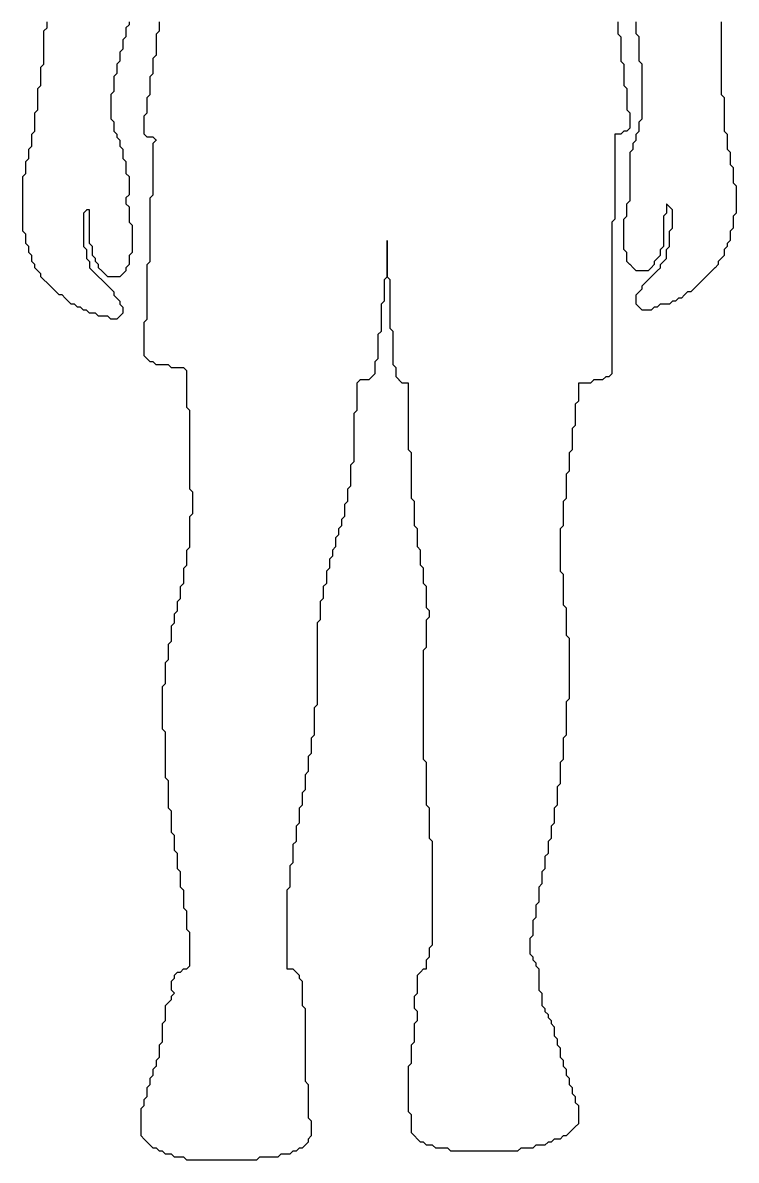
# Model space of a CAD drawing. Extents: x -1089 to 1108, y -567 to 693.
# Drawn here: x -1089 to -730, y -546 to 27 of the extents above; entities that cross this region are included whole.
import ezdxf

# ---------------------------------------------------------------- set-up
doc = ezdxf.new("R2010")
doc.units = 0
doc.header["$LTSCALE"] = 20
doc.layers.add('_____1', color=7, linetype='CONTINUOUS')

msp = doc.modelspace()

# ---------------------------------------------------------------- linework, layer by layer
at = {"layer": '_____1', "color": 0, "linetype": 'CONTINUOUS', "flags": 128}
for points in [[(-1035.64, 27.32), (-1035.64, 25.8), (-1037.16, 24.27), (-1037.17, 24.27), (-1037.17, 22.74), (-1037.17, 21.21), (-1037.17, 19.69), (-1038.69, 18.16), (-1038.7, 18.16), (-1038.7, 16.63), (-1038.7, 15.1), (-1038.7, 13.57), (-1040.22, 12.05), (-1040.22, 12.05), (-1040.22, 10.52), (-1040.22, 8.99), (-1040.22, 7.46), (-1041.75, 5.94), (-1041.75, 5.94), (-1041.75, 4.41), (-1041.75, 2.88), (-1041.75, 1.35), (-1043.27, -0.17), (-1043.28, -0.17), (-1043.28, -1.7), (-1043.28, -3.23), (-1043.28, -4.76), (-1043.28, -6.29), (-1043.28, -7.81), (-1044.8, -9.34), (-1044.81, -9.34), (-1044.81, -10.87), (-1044.81, -12.4), (-1044.81, -13.92), (-1044.81, -15.45), (-1044.81, -16.98), (-1044.81, -18.51), (-1044.81, -20.04), (-1044.81, -21.56), (-1044.8, -21.57), (-1043.28, -23.09), (-1043.28, -24.62), (-1043.28, -26.15), (-1043.28, -27.67), (-1043.27, -27.68), (-1041.75, -29.2), (-1041.75, -30.73), (-1041.75, -30.73), (-1040.22, -32.26), (-1040.22, -33.79), (-1040.22, -35.31), (-1040.22, -35.32), (-1038.7, -36.84), (-1038.7, -38.37), (-1038.7, -39.9), (-1038.7, -41.42), (-1038.69, -41.43), (-1037.17, -42.95), (-1037.17, -44.48), (-1037.17, -46.01), (-1037.17, -47.53), (-1037.17, -49.06), (-1037.16, -49.07), (-1035.64, -50.59), (-1035.64, -52.12), (-1035.64, -53.65), (-1035.64, -55.17), (-1035.64, -56.7), (-1035.64, -58.23), (-1035.64, -59.76), (-1037.16, -61.28), (-1037.17, -61.28), (-1037.17, -62.81), (-1037.17, -64.34), (-1037.16, -64.34), (-1035.64, -65.87), (-1035.64, -67.4), (-1035.64, -68.92), (-1035.64, -70.45), (-1035.64, -71.98), (-1035.64, -73.51), (-1035.63, -73.51), (-1034.11, -75.03), (-1034.11, -76.56), (-1034.11, -78.09), (-1034.11, -79.62), (-1034.11, -81.15), (-1034.11, -82.67), (-1034.11, -84.2), (-1034.11, -85.73), (-1034.11, -87.26), (-1034.11, -88.78), (-1035.63, -90.31), (-1035.64, -90.31), (-1035.64, -91.84), (-1035.64, -93.37), (-1035.64, -94.89), (-1037.16, -96.42), (-1037.17, -96.42), (-1037.17, -97.95), (-1038.69, -99.47), (-1038.7, -99.48), (-1040.22, -101), (-1041.75, -101), (-1043.27, -101), (-1044.8, -101), (-1046.33, -101), (-1047.85, -99.48), (-1047.86, -99.47), (-1049.38, -97.95), (-1049.38, -97.95), (-1050.91, -96.42), (-1050.91, -94.89), (-1050.91, -94.89), (-1052.44, -93.37), (-1052.44, -91.84), (-1052.44, -91.83), (-1053.96, -90.31), (-1053.96, -88.78), (-1053.96, -87.26), (-1053.96, -85.73), (-1053.97, -85.72), (-1055.49, -84.2), (-1055.49, -82.67), (-1055.49, -81.15), (-1055.49, -79.62), (-1055.49, -78.09), (-1055.49, -76.56), (-1055.49, -75.03), (-1055.49, -73.51), (-1055.49, -71.98), (-1055.49, -70.45), (-1055.49, -68.92), (-1055.49, -67.4), (-1055.5, -67.39), (-1057.02, -67.39), (-1057.03, -67.4), (-1058.55, -68.92), (-1058.56, -68.92), (-1058.56, -70.45), (-1058.56, -71.98), (-1058.56, -73.51), (-1058.56, -75.03), (-1058.56, -76.56), (-1058.56, -78.09), (-1058.56, -79.62), (-1058.56, -81.15), (-1058.56, -82.67), (-1058.56, -84.2), (-1058.56, -85.73), (-1058.55, -85.73), (-1057.03, -87.26), (-1057.03, -88.78), (-1057.03, -90.31), (-1057.03, -91.84), (-1057.02, -91.84), (-1055.5, -93.37), (-1055.5, -94.89), (-1055.5, -96.42), (-1055.5, -96.43), (-1053.97, -97.95), (-1053.97, -97.96), (-1052.44, -99.48), (-1052.44, -99.48), (-1050.92, -101.01), (-1050.91, -101.01), (-1049.39, -102.53), (-1049.38, -102.54), (-1047.86, -104.06), (-1047.86, -104.07), (-1046.33, -105.59), (-1046.33, -105.59), (-1044.81, -107.12), (-1044.8, -107.12), (-1043.28, -108.64), (-1043.28, -110.17), (-1043.27, -110.18), (-1041.75, -111.7), (-1041.75, -111.7), (-1040.22, -113.23), (-1040.22, -114.76), (-1040.22, -114.76), (-1038.7, -116.28), (-1038.7, -117.81), (-1038.7, -119.34), (-1040.22, -120.86), (-1040.22, -120.87), (-1041.75, -122.39), (-1043.27, -122.39), (-1044.8, -122.39), (-1046.32, -120.87), (-1046.33, -120.86), (-1047.86, -120.86), (-1049.38, -120.86), (-1050.91, -120.86), (-1052.44, -119.34), (-1052.44, -119.33), (-1053.97, -119.33), (-1055.5, -119.33), (-1057.02, -117.81), (-1057.02, -117.81), (-1058.55, -117.81), (-1060.07, -116.28), (-1060.08, -116.28), (-1061.61, -116.28), (-1063.13, -114.76), (-1063.13, -114.75), (-1064.66, -114.75), (-1066.19, -113.23), (-1066.19, -113.22), (-1067.71, -111.7), (-1067.72, -111.7), (-1069.24, -110.17), (-1069.25, -110.17), (-1070.77, -110.17), (-1072.3, -108.64), (-1072.3, -108.64), (-1073.82, -107.12), (-1073.83, -107.11), (-1075.35, -105.59), (-1075.36, -105.58), (-1076.88, -104.06), (-1076.88, -104.06), (-1078.41, -102.53), (-1078.41, -102.53), (-1079.93, -101.01), (-1079.93, -99.48), (-1079.94, -99.47), (-1081.46, -97.95), (-1081.47, -97.95), (-1082.99, -96.42), (-1082.99, -94.89), (-1082.99, -94.89), (-1084.52, -93.37), (-1084.52, -91.84), (-1084.52, -90.31), (-1084.52, -90.31), (-1086.05, -88.78), (-1086.05, -87.26), (-1086.05, -85.73), (-1086.05, -85.72), (-1087.57, -84.2), (-1087.57, -82.67), (-1087.57, -81.15), (-1087.57, -79.62), (-1087.58, -79.61), (-1089.1, -78.09), (-1089.1, -76.56), (-1089.1, -75.03), (-1089.1, -73.51), (-1089.1, -71.98), (-1089.1, -70.45), (-1089.1, -68.92), (-1089.1, -67.4), (-1089.1, -65.87), (-1089.1, -64.34), (-1089.1, -62.81), (-1089.1, -61.28), (-1089.1, -59.76), (-1089.1, -58.23), (-1089.1, -56.7), (-1089.1, -55.17), (-1089.1, -53.65), (-1089.1, -52.12), (-1089.1, -50.59), (-1087.58, -49.07), (-1087.57, -49.06), (-1087.57, -47.53), (-1087.57, -46.01), (-1087.57, -44.48), (-1087.57, -42.95), (-1086.05, -41.43), (-1086.05, -41.42), (-1086.05, -39.9), (-1086.05, -38.37), (-1086.05, -36.84), (-1084.52, -35.32), (-1084.52, -35.31), (-1084.52, -33.79), (-1084.52, -32.26), (-1084.52, -30.73), (-1084.52, -29.2), (-1082.99, -27.68), (-1082.99, -27.67), (-1082.99, -26.15), (-1082.99, -24.62), (-1082.99, -23.09), (-1082.99, -21.56), (-1082.99, -20.04), (-1082.99, -18.51), (-1081.47, -16.98), (-1081.46, -16.98), (-1081.46, -15.45), (-1081.46, -13.92), (-1081.46, -12.4), (-1081.46, -10.87), (-1081.46, -9.34), (-1081.46, -7.81), (-1081.46, -6.29), (-1079.94, -4.76), (-1079.93, -4.76), (-1079.93, -3.23), (-1079.93, -1.7), (-1079.93, -0.17), (-1079.93, 1.35), (-1079.93, 2.88), (-1079.93, 4.41), (-1078.41, 5.93), (-1078.41, 5.94), (-1078.41, 7.46), (-1078.41, 8.99), (-1078.41, 10.52), (-1078.41, 12.05), (-1078.41, 13.57), (-1078.41, 15.1), (-1078.41, 16.63), (-1078.41, 18.16), (-1078.41, 19.69), (-1078.41, 21.21), (-1078.41, 22.74), (-1076.88, 24.26), (-1076.88, 24.27), (-1076.88, 25.8), (-1076.88, 27.32)], [(-971.47, -545.57), (-973, -545.57), (-974.53, -545.57), (-976.05, -545.57), (-977.58, -545.57), (-979.11, -545.57), (-980.64, -545.57), (-982.16, -545.57), (-983.69, -545.57), (-985.22, -545.57), (-986.75, -545.57), (-988.28, -545.57), (-989.8, -545.57), (-991.33, -545.57), (-992.86, -545.57), (-994.39, -545.57), (-995.91, -545.57), (-997.44, -545.57), (-998.97, -545.57), (-1000.5, -545.57), (-1002.02, -545.57), (-1003.55, -545.57), (-1005.08, -545.57), (-1006.61, -545.57), (-1008.13, -544.05), (-1008.14, -544.05), (-1009.66, -544.05), (-1011.19, -544.05), (-1012.72, -544.05), (-1014.24, -542.52), (-1014.25, -542.52), (-1015.77, -542.52), (-1017.3, -542.52), (-1018.83, -540.99), (-1018.83, -540.99), (-1020.36, -540.99), (-1021.88, -539.47), (-1021.89, -539.46), (-1023.41, -539.46), (-1024.94, -537.94), (-1024.94, -537.93), (-1026.46, -536.41), (-1026.47, -536.41), (-1027.99, -534.88), (-1028, -534.88), (-1029.52, -533.36), (-1029.52, -531.83), (-1029.52, -530.3), (-1029.52, -528.77), (-1029.52, -527.24), (-1029.52, -525.72), (-1029.52, -524.19), (-1029.52, -522.66), (-1029.52, -521.13), (-1029.52, -519.61), (-1028, -518.08), (-1027.99, -518.08), (-1027.99, -516.55), (-1027.99, -515.02), (-1026.47, -513.5), (-1026.46, -513.5), (-1026.46, -511.97), (-1026.46, -510.44), (-1026.46, -508.91), (-1024.94, -507.39), (-1024.94, -507.38), (-1024.94, -505.86), (-1024.94, -504.33), (-1023.41, -502.81), (-1023.41, -502.8), (-1023.41, -501.27), (-1023.41, -499.75), (-1021.89, -498.22), (-1021.88, -498.22), (-1021.88, -496.69), (-1021.88, -495.16), (-1020.36, -493.64), (-1020.35, -493.63), (-1020.35, -492.11), (-1020.35, -490.58), (-1020.35, -489.05), (-1020.35, -487.52), (-1018.83, -486), (-1018.83, -486), (-1018.83, -484.47), (-1018.83, -482.94), (-1018.83, -481.41), (-1018.83, -479.88), (-1018.83, -478.36), (-1018.83, -476.83), (-1017.3, -475.31), (-1017.3, -475.3), (-1017.3, -473.77), (-1017.3, -472.25), (-1017.3, -470.72), (-1017.3, -469.19), (-1017.3, -467.66), (-1015.77, -466.14), (-1015.77, -466.14), (-1014.25, -464.61), (-1014.24, -464.61), (-1014.24, -463.08), (-1012.72, -461.56), (-1012.71, -461.55), (-1012.72, -461.55), (-1014.24, -460.02), (-1014.24, -458.5), (-1014.24, -456.97), (-1014.24, -455.44), (-1012.72, -453.92), (-1012.71, -453.91), (-1012.71, -452.39), (-1011.19, -450.86), (-1009.66, -450.86), (-1009.66, -450.86), (-1008.14, -449.33), (-1006.61, -449.33), (-1006.6, -449.33), (-1005.08, -447.81), (-1005.08, -447.8), (-1005.08, -446.27), (-1005.08, -444.75), (-1005.08, -443.22), (-1005.08, -441.69), (-1005.08, -440.16), (-1005.08, -438.64), (-1005.08, -437.11), (-1005.08, -435.58), (-1005.08, -434.05), (-1005.08, -432.53), (-1005.08, -431), (-1005.08, -430.99), (-1006.6, -429.47), (-1006.6, -427.94), (-1006.6, -426.41), (-1006.6, -424.89), (-1006.6, -423.36), (-1006.6, -421.83), (-1006.6, -420.3), (-1006.61, -420.3), (-1008.13, -418.78), (-1008.13, -417.25), (-1008.13, -415.72), (-1008.13, -414.19), (-1008.13, -412.66), (-1008.13, -411.14), (-1008.13, -409.61), (-1008.14, -409.6), (-1009.66, -408.08), (-1009.66, -406.55), (-1009.66, -405.03), (-1009.66, -403.5), (-1009.66, -401.97), (-1009.66, -400.44), (-1009.66, -400.44), (-1011.19, -398.91), (-1011.19, -397.39), (-1011.19, -395.86), (-1011.19, -394.33), (-1011.19, -392.8), (-1011.19, -391.28), (-1011.19, -391.27), (-1012.71, -389.75), (-1012.71, -388.22), (-1012.71, -386.69), (-1012.71, -385.17), (-1012.71, -383.64), (-1012.71, -382.11), (-1012.72, -382.1), (-1014.24, -380.58), (-1014.24, -379.05), (-1014.24, -377.53), (-1014.24, -376), (-1014.24, -374.47), (-1014.24, -372.94), (-1014.24, -371.42), (-1014.24, -369.89), (-1014.25, -369.88), (-1015.77, -368.36), (-1015.77, -366.83), (-1015.77, -365.3), (-1015.77, -363.78), (-1015.77, -362.25), (-1015.77, -360.72), (-1015.77, -359.19), (-1015.77, -357.67), (-1015.77, -356.14), (-1015.77, -354.61), (-1015.77, -354.61), (-1017.3, -353.08), (-1017.3, -351.55), (-1017.3, -350.03), (-1017.3, -348.5), (-1017.3, -346.97), (-1017.3, -345.44), (-1017.3, -343.92), (-1017.3, -342.39), (-1017.3, -340.86), (-1017.3, -339.33), (-1017.3, -337.81), (-1017.3, -336.28), (-1017.3, -334.75), (-1017.3, -333.22), (-1017.3, -331.69), (-1017.3, -330.17), (-1017.3, -330.16), (-1018.83, -328.64), (-1018.83, -327.11), (-1018.83, -325.58), (-1018.83, -324.06), (-1018.83, -322.53), (-1018.83, -321), (-1018.83, -319.47), (-1018.83, -317.94), (-1018.83, -316.42), (-1018.83, -314.89), (-1018.83, -313.36), (-1018.83, -311.83), (-1018.83, -310.31), (-1018.83, -308.78), (-1018.83, -307.25), (-1017.3, -305.73), (-1017.3, -305.72), (-1017.3, -304.2), (-1017.3, -302.67), (-1017.3, -301.14), (-1017.3, -299.61), (-1017.3, -298.08), (-1017.3, -296.56), (-1017.3, -295.03), (-1015.77, -293.51), (-1015.77, -293.5), (-1015.77, -291.97), (-1015.77, -290.45), (-1015.77, -288.92), (-1015.77, -287.39), (-1015.77, -285.86), (-1014.25, -284.34), (-1014.24, -284.33), (-1014.24, -282.81), (-1014.24, -281.28), (-1014.24, -279.75), (-1014.24, -278.22), (-1014.24, -276.7), (-1012.72, -275.17), (-1012.71, -275.17), (-1012.71, -273.64), (-1012.71, -272.11), (-1012.71, -270.58), (-1011.19, -269.06), (-1011.19, -269.06), (-1011.19, -267.53), (-1011.19, -266), (-1011.19, -264.47), (-1009.66, -262.95), (-1009.66, -262.95), (-1009.66, -261.42), (-1009.66, -259.89), (-1009.66, -258.36), (-1009.66, -256.84), (-1008.14, -255.31), (-1008.13, -255.31), (-1008.13, -253.78), (-1008.13, -252.25), (-1008.13, -250.72), (-1008.13, -249.2), (-1008.13, -247.67), (-1006.61, -246.15), (-1006.6, -246.14), (-1006.6, -244.61), (-1006.6, -243.09), (-1006.6, -241.56), (-1006.6, -240.03), (-1006.6, -238.5), (-1005.08, -236.98), (-1005.08, -236.97), (-1005.08, -235.45), (-1005.08, -233.92), (-1005.08, -232.39), (-1005.08, -230.86), (-1005.08, -229.34), (-1005.08, -227.81), (-1005.08, -226.28), (-1005.08, -224.75), (-1005.08, -223.22), (-1005.08, -221.7), (-1003.55, -220.17), (-1003.55, -220.17), (-1003.55, -218.64), (-1003.55, -217.11), (-1003.55, -215.59), (-1003.55, -214.06), (-1003.55, -212.53), (-1003.55, -211), (-1003.55, -209.48), (-1003.55, -209.47), (-1005.08, -207.95), (-1005.08, -206.42), (-1005.08, -204.89), (-1005.08, -203.36), (-1005.08, -201.84), (-1005.08, -200.31), (-1005.08, -198.78), (-1005.08, -197.25), (-1005.08, -195.73), (-1005.08, -194.2), (-1005.08, -192.67), (-1005.08, -191.14), (-1005.08, -189.61), (-1005.08, -188.09), (-1005.08, -186.56), (-1005.08, -185.03), (-1005.08, -183.5), (-1005.08, -181.98), (-1005.08, -180.45), (-1005.08, -178.92), (-1005.08, -177.39), (-1005.08, -175.86), (-1005.08, -174.34), (-1005.08, -172.81), (-1005.08, -171.28), (-1005.08, -169.75), (-1005.08, -168.23), (-1005.08, -168.22), (-1006.6, -166.7), (-1006.6, -165.17), (-1006.6, -163.64), (-1006.6, -162.12), (-1006.6, -160.59), (-1006.6, -159.06), (-1006.6, -157.53), (-1006.6, -156), (-1006.6, -154.48), (-1006.6, -152.95), (-1006.6, -151.42), (-1006.6, -149.89), (-1006.6, -148.37), (-1006.61, -148.36), (-1008.13, -146.84), (-1008.14, -146.83), (-1009.66, -146.83), (-1011.19, -146.83), (-1012.72, -146.83), (-1014.25, -146.83), (-1015.77, -145.31), (-1015.77, -145.31), (-1017.3, -145.31), (-1018.83, -145.31), (-1020.36, -145.31), (-1021.89, -145.31), (-1023.41, -143.78), (-1023.41, -143.78), (-1024.94, -143.78), (-1026.46, -142.25), (-1026.47, -142.25), (-1027.99, -140.73), (-1027.99, -139.2), (-1027.99, -137.67), (-1027.99, -136.14), (-1027.99, -134.62), (-1027.99, -133.09), (-1027.99, -131.56), (-1027.99, -130.03), (-1027.99, -128.51), (-1027.99, -126.98), (-1027.99, -125.45), (-1027.99, -123.92), (-1026.47, -122.4), (-1026.46, -122.39), (-1026.46, -120.87), (-1026.46, -119.34), (-1026.46, -117.81), (-1026.46, -116.28), (-1026.46, -114.76), (-1026.46, -113.23), (-1026.46, -111.7), (-1026.46, -110.17), (-1026.46, -108.64), (-1026.46, -107.12), (-1026.46, -105.59), (-1026.46, -104.06), (-1026.46, -102.53), (-1026.46, -101.01), (-1026.46, -99.48), (-1026.46, -97.95), (-1026.46, -96.42), (-1026.46, -94.89), (-1024.94, -93.37), (-1024.94, -93.37), (-1024.94, -91.84), (-1024.94, -90.31), (-1024.94, -88.78), (-1024.94, -87.26), (-1024.94, -85.73), (-1024.94, -84.2), (-1024.94, -82.67), (-1024.94, -81.15), (-1024.94, -79.62), (-1024.94, -78.09), (-1024.94, -76.56), (-1024.94, -75.03), (-1024.94, -73.51), (-1024.94, -71.98), (-1024.94, -70.45), (-1024.94, -68.92), (-1024.94, -67.4), (-1024.94, -65.87), (-1024.94, -64.34), (-1024.94, -62.81), (-1024.94, -61.28), (-1023.41, -59.76), (-1023.41, -59.76), (-1023.41, -58.23), (-1023.41, -56.7), (-1023.41, -55.17), (-1023.41, -53.65), (-1023.41, -52.12), (-1023.41, -50.59), (-1023.41, -49.06), (-1023.41, -47.53), (-1023.41, -46.01), (-1023.41, -44.48), (-1023.41, -42.95), (-1023.41, -41.42), (-1023.41, -39.9), (-1023.41, -38.37), (-1023.41, -36.84), (-1023.41, -35.31), (-1023.41, -33.79), (-1021.89, -32.26), (-1021.88, -32.26), (-1021.89, -32.25), (-1023.41, -30.73), (-1023.41, -30.72), (-1024.94, -30.72), (-1026.47, -30.72), (-1027.99, -29.2), (-1027.99, -27.67), (-1027.99, -26.15), (-1027.99, -24.62), (-1027.99, -23.09), (-1027.99, -21.56), (-1027.99, -20.04), (-1026.47, -18.51), (-1026.46, -18.51), (-1026.46, -16.98), (-1026.46, -15.45), (-1026.46, -13.92), (-1026.46, -12.4), (-1026.46, -10.87), (-1024.94, -9.35), (-1024.94, -9.34), (-1024.94, -7.81), (-1024.94, -6.29), (-1024.94, -4.76), (-1024.94, -3.23), (-1024.94, -1.7), (-1024.94, -0.17), (-1023.41, 1.35), (-1023.41, 1.35), (-1023.41, 2.88), (-1023.41, 4.41), (-1023.41, 5.94), (-1023.41, 7.46), (-1023.41, 8.99), (-1021.89, 10.51), (-1021.88, 10.52), (-1021.88, 12.05), (-1021.88, 13.57), (-1021.88, 15.1), (-1021.88, 16.63), (-1021.88, 18.16), (-1021.88, 19.69), (-1021.88, 21.21), (-1020.36, 22.74), (-1020.35, 22.74), (-1020.35, 24.27), (-1020.35, 25.8), (-1020.35, 27.32)], [(-789.67, 27.32), (-789.67, 25.8), (-789.67, 24.27), (-789.67, 22.74), (-789.67, 21.21), (-789.67, 21.21), (-788.15, 19.69), (-788.15, 18.16), (-788.15, 16.63), (-788.15, 15.1), (-788.15, 13.57), (-788.15, 12.05), (-788.15, 10.52), (-788.15, 8.99), (-788.15, 7.46), (-788.14, 7.46), (-786.62, 5.94), (-786.62, 4.41), (-786.62, 2.88), (-786.62, 1.35), (-786.62, -0.17), (-786.62, -1.7), (-786.62, -3.23), (-786.62, -4.76), (-786.61, -4.76), (-785.09, -6.29), (-785.09, -7.81), (-785.09, -9.34), (-785.09, -10.87), (-785.09, -12.4), (-785.09, -13.92), (-785.09, -15.45), (-785.09, -16.98), (-785.09, -16.98), (-783.56, -18.51), (-783.56, -20.04), (-783.56, -21.56), (-783.56, -23.09), (-783.56, -24.62), (-783.56, -26.15), (-785.09, -27.67), (-786.61, -27.67), (-786.62, -27.67), (-788.14, -29.2), (-789.67, -29.2), (-791.2, -29.2), (-791.2, -29.2), (-791.2, -30.73), (-791.2, -32.26), (-791.2, -33.79), (-791.2, -35.31), (-791.2, -36.84), (-791.2, -38.37), (-791.2, -39.9), (-791.2, -41.42), (-791.2, -42.95), (-791.2, -44.48), (-791.2, -46.01), (-791.2, -47.53), (-791.2, -49.06), (-791.2, -50.59), (-791.2, -52.12), (-791.2, -53.65), (-791.2, -55.17), (-791.2, -56.7), (-791.2, -58.23), (-791.2, -59.76), (-791.2, -61.28), (-791.2, -62.81), (-791.2, -64.34), (-791.2, -65.87), (-791.2, -67.4), (-791.2, -68.92), (-791.2, -70.45), (-791.2, -71.98), (-792.72, -73.5), (-792.73, -73.51), (-792.73, -75.03), (-792.73, -76.56), (-792.73, -78.09), (-792.73, -79.62), (-792.73, -81.15), (-792.73, -82.67), (-792.73, -84.2), (-792.73, -85.73), (-792.73, -87.26), (-792.73, -88.78), (-792.73, -90.31), (-792.73, -91.84), (-792.73, -93.37), (-792.73, -94.89), (-792.73, -96.42), (-792.73, -97.95), (-792.73, -99.48), (-792.73, -101.01), (-792.73, -102.53), (-792.73, -104.06), (-792.73, -105.59), (-792.73, -107.12), (-792.73, -108.64), (-792.73, -110.17), (-792.73, -111.7), (-792.73, -113.23), (-792.73, -114.76), (-792.73, -116.28), (-792.73, -117.81), (-792.73, -119.34), (-792.73, -120.87), (-792.73, -122.39), (-792.73, -123.92), (-792.73, -125.45), (-792.73, -126.98), (-792.73, -128.51), (-792.73, -130.03), (-792.73, -131.56), (-792.73, -133.09), (-792.73, -134.62), (-792.73, -136.14), (-792.73, -137.67), (-792.73, -139.2), (-792.73, -140.73), (-792.73, -142.25), (-792.73, -143.78), (-792.73, -145.31), (-792.73, -146.84), (-792.73, -148.37), (-792.73, -149.89), (-794.25, -151.42), (-795.78, -151.42), (-795.78, -151.42), (-797.31, -152.94), (-798.84, -152.94), (-800.36, -152.94), (-801.89, -152.94), (-801.9, -152.95), (-803.42, -154.47), (-804.95, -154.47), (-806.47, -154.47), (-808, -154.47), (-809.53, -154.47), (-809.53, -154.48), (-809.53, -156), (-809.53, -157.53), (-809.53, -159.06), (-809.53, -160.59), (-809.53, -162.12), (-809.53, -163.64), (-811.06, -165.17), (-811.06, -165.17), (-811.06, -166.7), (-811.06, -168.23), (-811.06, -169.75), (-811.06, -171.28), (-811.06, -172.81), (-811.06, -174.34), (-811.06, -175.86), (-812.59, -177.39), (-812.59, -177.39), (-812.59, -178.92), (-812.59, -180.45), (-812.59, -181.98), (-812.59, -183.5), (-812.59, -185.03), (-812.59, -186.56), (-812.59, -188.09), (-814.11, -189.61), (-814.12, -189.61), (-814.12, -191.14), (-814.12, -192.67), (-814.12, -194.2), (-814.12, -195.73), (-814.12, -197.25), (-814.12, -198.78), (-815.64, -200.3), (-815.65, -200.31), (-815.65, -201.84), (-815.65, -203.36), (-815.65, -204.89), (-815.65, -206.42), (-815.65, -207.95), (-815.65, -209.48), (-815.65, -211), (-815.65, -212.53), (-817.17, -214.05), (-817.17, -214.06), (-817.17, -215.59), (-817.17, -217.11), (-817.17, -218.64), (-817.17, -220.17), (-817.17, -221.7), (-817.17, -223.22), (-817.17, -224.75), (-817.17, -226.28), (-818.7, -227.8), (-818.7, -227.81), (-818.7, -229.34), (-818.7, -230.86), (-818.7, -232.39), (-818.7, -233.92), (-818.7, -235.45), (-818.7, -236.97), (-818.7, -238.5), (-818.7, -240.03), (-818.7, -241.56), (-818.7, -243.09), (-818.7, -244.61), (-818.7, -246.14), (-818.7, -247.67), (-818.7, -249.2), (-818.7, -249.2), (-817.17, -250.72), (-817.17, -252.25), (-817.17, -253.78), (-817.17, -255.31), (-817.17, -256.84), (-817.17, -258.36), (-817.17, -259.89), (-817.17, -261.42), (-817.17, -262.95), (-817.17, -264.47), (-817.17, -266), (-817.17, -266.01), (-815.65, -267.53), (-815.65, -269.06), (-815.65, -270.58), (-815.65, -272.11), (-815.65, -273.64), (-815.65, -275.17), (-815.65, -276.7), (-815.65, -278.22), (-815.65, -279.75), (-815.65, -281.28), (-815.64, -281.28), (-814.12, -282.81), (-814.12, -284.33), (-814.12, -285.86), (-814.12, -287.39), (-814.12, -288.92), (-814.12, -290.45), (-814.12, -291.97), (-814.12, -293.5), (-814.12, -295.03), (-814.12, -296.56), (-814.12, -298.08), (-814.12, -299.61), (-814.12, -301.14), (-814.12, -302.67), (-814.12, -304.2), (-814.12, -305.72), (-814.12, -307.25), (-814.12, -308.78), (-814.12, -310.31), (-814.12, -311.83), (-814.12, -313.36), (-815.64, -314.88), (-815.65, -314.89), (-815.65, -316.42), (-815.65, -317.94), (-815.65, -319.47), (-815.65, -321), (-815.65, -322.53), (-815.65, -324.06), (-815.65, -325.58), (-815.65, -327.11), (-815.65, -328.64), (-815.65, -330.17), (-815.65, -331.69), (-817.17, -333.22), (-817.17, -333.22), (-817.17, -334.75), (-817.17, -336.28), (-817.17, -337.81), (-817.17, -339.33), (-817.17, -340.86), (-817.17, -342.39), (-817.17, -343.92), (-818.7, -345.44), (-818.7, -345.44), (-818.7, -346.97), (-818.7, -348.5), (-818.7, -350.03), (-818.7, -351.55), (-818.7, -353.08), (-818.7, -354.61), (-818.7, -356.14), (-820.22, -357.66), (-820.23, -357.67), (-820.23, -359.19), (-820.23, -360.72), (-820.23, -362.25), (-820.23, -363.78), (-820.23, -365.3), (-820.23, -366.83), (-821.75, -368.36), (-821.76, -368.36), (-821.76, -369.89), (-821.76, -371.42), (-821.76, -372.94), (-821.76, -374.47), (-821.76, -376), (-823.28, -377.52), (-823.28, -377.53), (-823.28, -379.05), (-823.28, -380.58), (-823.28, -382.11), (-823.28, -383.64), (-824.81, -385.16), (-824.81, -385.17), (-824.81, -386.69), (-824.81, -388.22), (-824.81, -389.75), (-824.81, -391.28), (-826.33, -392.8), (-826.34, -392.8), (-826.34, -394.33), (-826.34, -395.86), (-826.34, -397.39), (-826.34, -398.91), (-827.86, -400.44), (-827.87, -400.44), (-827.87, -401.97), (-827.87, -403.5), (-827.87, -405.03), (-827.87, -406.55), (-829.39, -408.08), (-829.39, -408.08), (-829.39, -409.61), (-829.39, -411.14), (-829.39, -412.66), (-829.39, -414.19), (-829.39, -415.72), (-830.92, -417.24), (-830.92, -417.25), (-830.92, -418.78), (-830.92, -420.3), (-830.92, -421.83), (-830.92, -423.36), (-832.45, -424.88), (-832.45, -424.89), (-832.45, -426.41), (-832.45, -427.94), (-832.45, -429.47), (-832.45, -431), (-832.45, -432.53), (-833.97, -434.05), (-833.98, -434.05), (-833.98, -435.58), (-833.98, -437.11), (-833.98, -438.64), (-833.98, -440.16), (-833.98, -441.69), (-833.97, -441.7), (-832.45, -443.22), (-832.45, -444.75), (-832.45, -444.75), (-830.92, -446.27), (-830.92, -447.8), (-830.92, -447.81), (-829.39, -449.33), (-829.39, -450.86), (-829.39, -452.39), (-829.39, -453.91), (-829.39, -455.44), (-829.39, -456.97), (-829.39, -458.5), (-829.39, -460.02), (-829.39, -460.03), (-827.87, -461.55), (-827.87, -463.08), (-827.87, -464.61), (-827.87, -466.14), (-827.87, -467.66), (-827.86, -467.67), (-826.34, -469.19), (-826.34, -470.72), (-826.33, -470.72), (-824.81, -472.25), (-824.81, -473.77), (-824.81, -473.78), (-823.28, -475.3), (-823.28, -476.83), (-823.28, -476.83), (-821.76, -478.36), (-821.76, -479.88), (-821.76, -481.41), (-821.76, -482.94), (-821.75, -482.95), (-820.23, -484.47), (-820.23, -486), (-820.23, -487.52), (-820.22, -487.53), (-818.7, -489.05), (-818.7, -490.58), (-818.7, -492.11), (-818.7, -493.63), (-818.7, -493.64), (-817.17, -495.16), (-817.17, -496.69), (-817.17, -498.22), (-817.17, -498.22), (-815.65, -499.75), (-815.65, -501.27), (-815.65, -502.8), (-815.64, -502.81), (-814.12, -504.33), (-814.12, -505.86), (-814.12, -507.38), (-814.11, -507.39), (-812.59, -508.91), (-812.59, -510.44), (-812.59, -511.97), (-812.59, -511.97), (-811.06, -513.5), (-811.06, -515.02), (-811.06, -516.55), (-811.06, -516.56), (-809.53, -518.08), (-809.53, -519.61), (-809.53, -521.13), (-809.53, -522.66), (-809.53, -524.19), (-809.53, -525.72), (-809.53, -527.24), (-811.06, -528.77), (-811.06, -528.77), (-812.59, -530.3), (-812.59, -530.3), (-814.11, -531.82), (-814.12, -531.83), (-815.64, -533.35), (-817.17, -533.35), (-817.17, -533.36), (-818.7, -534.88), (-820.22, -534.88), (-821.75, -534.88), (-821.76, -534.88), (-823.28, -536.41), (-824.81, -536.41), (-824.81, -536.41), (-826.33, -537.93), (-827.86, -537.93), (-829.39, -537.93), (-830.92, -537.93), (-830.92, -537.94), (-832.45, -539.46), (-833.97, -539.46), (-835.5, -539.46), (-837.03, -539.46), (-838.56, -539.46), (-838.56, -539.47), (-840.08, -540.99), (-841.61, -540.99), (-843.14, -540.99), (-844.67, -540.99), (-846.2, -540.99), (-847.72, -540.99), (-849.25, -540.99), (-850.78, -540.99), (-852.31, -540.99), (-853.83, -540.99), (-855.36, -540.99), (-856.89, -540.99), (-858.42, -540.99), (-859.95, -540.99), (-861.47, -540.99), (-863, -540.99), (-864.53, -540.99), (-866.06, -540.99), (-867.58, -540.99), (-869.11, -540.99), (-870.64, -540.99), (-872.17, -540.99), (-873.69, -540.99), (-875.22, -539.47), (-875.22, -539.46), (-876.75, -539.46), (-878.28, -539.46), (-879.81, -539.46), (-881.33, -539.46), (-882.86, -537.94), (-882.86, -537.93), (-884.39, -537.93), (-885.92, -537.93), (-887.44, -536.41), (-887.44, -536.41), (-888.97, -536.41), (-890.5, -534.88), (-890.5, -534.88), (-892.02, -533.36), (-892.03, -533.35), (-893.55, -531.83), (-893.55, -530.3), (-893.55, -528.77), (-893.55, -527.24), (-893.55, -525.72), (-893.55, -524.19), (-893.55, -522.66), (-893.56, -522.66), (-895.08, -521.13), (-895.08, -519.61), (-895.08, -518.08), (-895.08, -516.55), (-895.08, -515.02), (-895.08, -513.5), (-895.08, -511.97), (-895.08, -510.44), (-895.08, -508.91), (-895.08, -507.38), (-895.08, -505.86), (-895.08, -504.33), (-895.08, -502.8), (-895.08, -501.27), (-895.08, -499.75), (-895.08, -498.22), (-893.56, -496.69), (-893.55, -496.69), (-893.55, -495.16), (-893.55, -493.63), (-893.55, -492.11), (-893.55, -490.58), (-893.55, -489.05), (-893.55, -487.52), (-892.03, -486), (-892.02, -486), (-892.02, -484.47), (-892.02, -482.94), (-892.02, -481.41), (-892.02, -479.88), (-892.02, -478.36), (-892.02, -476.83), (-890.5, -475.31), (-890.5, -475.3), (-890.5, -473.77), (-890.5, -472.25), (-890.5, -470.72), (-890.5, -470.71), (-892.02, -469.19), (-892.02, -467.66), (-892.02, -466.14), (-892.02, -464.61), (-892.02, -463.08), (-890.5, -461.56), (-890.5, -461.55), (-890.5, -460.02), (-890.5, -458.5), (-890.5, -456.97), (-890.5, -455.44), (-890.5, -453.91), (-890.5, -452.39), (-888.97, -450.86), (-888.97, -450.86), (-887.44, -449.33), (-885.92, -449.33), (-885.91, -449.33), (-885.91, -447.8), (-885.91, -446.27), (-885.91, -444.75), (-884.39, -443.22), (-884.38, -443.22), (-884.38, -441.69), (-884.38, -440.16), (-884.38, -438.64), (-882.86, -437.11), (-882.86, -437.11), (-882.86, -435.58), (-882.86, -434.05), (-882.86, -432.53), (-882.86, -431), (-882.86, -429.47), (-882.86, -427.94), (-882.86, -426.41), (-882.86, -424.89), (-882.86, -423.36), (-882.86, -421.83), (-882.86, -420.3), (-882.86, -418.78), (-882.86, -417.25), (-882.86, -415.72), (-882.86, -414.19), (-882.86, -412.66), (-882.86, -411.14), (-882.86, -409.61), (-882.86, -408.08), (-882.86, -406.55), (-882.86, -405.03), (-882.86, -403.5), (-882.86, -401.97), (-882.86, -400.44), (-882.86, -398.91), (-882.86, -397.39), (-882.86, -395.86), (-882.86, -394.33), (-882.86, -392.8), (-882.86, -391.28), (-882.86, -389.75), (-882.86, -388.22), (-882.86, -386.69), (-882.86, -385.17), (-882.86, -385.16), (-884.38, -383.64), (-884.38, -382.11), (-884.38, -380.58), (-884.38, -379.05), (-884.38, -377.53), (-884.38, -376), (-884.38, -374.47), (-884.38, -372.94), (-884.38, -371.42), (-884.38, -369.89), (-884.38, -368.36), (-884.39, -368.36), (-885.91, -366.83), (-885.91, -365.3), (-885.91, -363.78), (-885.91, -362.25), (-885.91, -360.72), (-885.91, -359.19), (-885.91, -357.67), (-885.91, -356.14), (-885.91, -354.61), (-885.91, -353.08), (-885.91, -351.55), (-885.91, -350.03), (-885.91, -348.5), (-885.91, -346.97), (-885.91, -345.44), (-885.92, -345.44), (-887.44, -343.92), (-887.44, -342.39), (-887.44, -340.86), (-887.44, -339.33), (-887.44, -337.81), (-887.44, -336.28), (-887.44, -334.75), (-887.44, -333.22), (-887.44, -331.69), (-887.44, -330.17), (-887.44, -328.64), (-887.44, -327.11), (-887.44, -325.58), (-887.44, -324.06), (-887.44, -322.53), (-887.44, -321), (-887.44, -319.47), (-887.44, -317.94), (-887.44, -316.42), (-887.44, -314.89), (-887.44, -313.36), (-887.44, -311.83), (-887.44, -310.31), (-887.44, -308.78), (-887.44, -307.25), (-887.44, -305.72), (-887.44, -304.2), (-887.44, -302.67), (-887.44, -301.14), (-887.44, -299.61), (-887.44, -298.08), (-887.44, -296.56), (-887.44, -295.03), (-887.44, -293.5), (-887.44, -291.97), (-887.44, -290.45), (-887.44, -288.92), (-885.92, -287.39), (-885.91, -287.39), (-885.91, -285.86), (-885.91, -284.33), (-885.91, -282.81), (-885.91, -281.28), (-885.91, -279.75), (-885.91, -278.22), (-885.91, -276.7), (-885.91, -275.17), (-885.91, -273.64), (-884.39, -272.12), (-884.38, -272.11), (-884.38, -270.58), (-884.38, -269.06), (-884.39, -269.05), (-885.91, -267.53), (-885.91, -266), (-885.91, -264.47), (-885.91, -262.95), (-885.91, -261.42), (-885.91, -259.89), (-885.91, -258.36), (-885.91, -256.84), (-885.92, -256.83), (-887.44, -255.31), (-887.44, -253.78), (-887.44, -252.25), (-887.44, -250.72), (-887.44, -249.2), (-887.44, -247.67), (-887.44, -247.66), (-888.97, -246.14), (-888.97, -244.61), (-888.97, -243.09), (-888.97, -241.56), (-888.97, -240.03), (-888.97, -238.5), (-888.97, -238.5), (-890.5, -236.97), (-890.5, -235.45), (-890.5, -233.92), (-890.5, -232.39), (-890.5, -230.86), (-890.5, -229.34), (-890.5, -227.81), (-890.5, -227.8), (-892.02, -226.28), (-892.02, -224.75), (-892.02, -223.22), (-892.02, -221.7), (-892.02, -220.17), (-892.02, -218.64), (-892.02, -217.11), (-892.02, -215.59), (-892.02, -214.06), (-892.03, -214.05), (-893.55, -212.53), (-893.55, -211), (-893.55, -209.48), (-893.55, -207.95), (-893.55, -206.42), (-893.55, -204.89), (-893.55, -203.36), (-893.55, -201.84), (-893.55, -200.31), (-893.55, -198.78), (-893.55, -197.25), (-893.55, -195.73), (-893.55, -194.2), (-893.55, -192.67), (-893.55, -191.14), (-893.55, -189.61), (-893.56, -189.61), (-895.08, -188.09), (-895.08, -186.56), (-895.08, -185.03), (-895.08, -183.5), (-895.08, -181.98), (-895.08, -180.45), (-895.08, -178.92), (-895.08, -177.39), (-895.08, -175.86), (-895.08, -174.34), (-895.08, -172.81), (-895.08, -171.28), (-895.08, -169.75), (-895.08, -168.23), (-895.08, -166.7), (-895.08, -165.17), (-895.08, -163.64), (-895.08, -162.12), (-895.08, -160.59), (-895.08, -159.06), (-895.08, -157.53), (-895.08, -156), (-895.08, -154.48), (-895.08, -154.47), (-896.61, -154.47), (-898.14, -154.47), (-899.66, -152.95), (-899.67, -152.94), (-901.19, -151.42), (-901.19, -149.89), (-901.19, -148.37), (-901.19, -146.84), (-901.19, -146.83), (-902.72, -145.31), (-902.72, -143.78), (-902.72, -142.25), (-902.72, -140.73), (-902.72, -139.2), (-902.72, -137.67), (-902.72, -136.14), (-902.72, -134.62), (-902.72, -133.09), (-902.72, -131.56), (-902.72, -130.03), (-902.72, -128.51), (-902.72, -128.5), (-904.24, -126.98), (-904.24, -125.45), (-904.24, -123.92), (-904.24, -122.39), (-904.24, -120.87), (-904.24, -119.34), (-904.24, -117.81), (-904.24, -116.28), (-904.24, -114.76), (-904.24, -113.23), (-904.24, -111.7), (-904.24, -110.17), (-904.24, -108.64), (-904.24, -107.12), (-904.24, -105.59), (-904.24, -104.06), (-904.24, -102.53), (-904.25, -102.53), (-905.77, -101.01), (-905.77, -99.48), (-905.77, -97.95), (-905.77, -96.42), (-905.77, -94.89), (-905.77, -93.37), (-905.77, -91.84), (-905.77, -90.31), (-905.77, -88.78), (-905.77, -87.26), (-905.77, -85.73), (-905.77, -84.2), (-905.77, -82.67), (-905.78, -82.67), (-905.78, -82.67), (-905.78, -84.2), (-905.78, -85.73), (-905.78, -87.26), (-905.78, -88.78), (-905.78, -90.31), (-905.78, -91.84), (-905.78, -93.37), (-905.78, -94.89), (-905.78, -96.42), (-905.78, -97.95), (-905.78, -99.48), (-905.78, -101.01), (-907.3, -102.53), (-907.31, -102.53), (-907.31, -104.06), (-907.31, -105.59), (-907.31, -107.12), (-907.31, -108.64), (-907.31, -110.17), (-907.31, -111.7), (-907.31, -113.23), (-908.83, -114.75), (-908.84, -114.76), (-908.84, -116.28), (-908.84, -117.81), (-908.84, -119.34), (-908.84, -120.87), (-908.84, -122.39), (-908.84, -123.92), (-908.84, -125.45), (-908.84, -126.98), (-908.84, -128.51), (-910.36, -130.03), (-910.37, -130.03), (-910.37, -131.56), (-910.37, -133.09), (-910.37, -134.62), (-910.37, -136.14), (-910.37, -137.67), (-910.37, -139.2), (-910.37, -140.73), (-910.37, -142.25), (-911.89, -143.78), (-911.89, -143.78), (-911.89, -145.31), (-911.89, -146.84), (-911.89, -148.37), (-911.89, -149.89), (-913.42, -151.42), (-913.42, -151.42), (-914.94, -152.94), (-916.47, -152.94), (-918, -152.94), (-919.53, -152.94), (-919.53, -152.95), (-921.05, -154.47), (-921.06, -154.48), (-921.06, -156), (-921.06, -157.53), (-921.06, -159.06), (-921.06, -160.59), (-921.06, -162.12), (-921.06, -163.64), (-921.06, -165.17), (-921.06, -166.7), (-921.06, -168.23), (-922.58, -169.75), (-922.59, -169.75), (-922.59, -171.28), (-922.59, -172.81), (-922.59, -174.34), (-922.59, -175.86), (-922.59, -177.39), (-922.59, -178.92), (-922.59, -180.45), (-922.59, -181.98), (-922.59, -183.5), (-922.59, -185.03), (-922.59, -186.56), (-922.59, -188.09), (-922.59, -189.61), (-922.59, -191.14), (-922.59, -192.67), (-922.59, -194.2), (-924.11, -195.72), (-924.11, -195.73), (-924.11, -197.25), (-924.11, -198.78), (-924.11, -200.31), (-924.11, -201.84), (-924.11, -203.36), (-924.11, -204.89), (-924.11, -206.42), (-925.64, -207.94), (-925.64, -207.95), (-925.64, -209.48), (-925.64, -211), (-925.64, -212.53), (-925.64, -214.06), (-927.17, -215.58), (-927.17, -215.59), (-927.17, -217.11), (-927.17, -218.64), (-927.17, -220.17), (-927.17, -221.7), (-928.69, -223.22), (-928.7, -223.22), (-928.7, -224.75), (-928.7, -226.28), (-930.22, -227.8), (-930.23, -227.81), (-930.23, -229.34), (-930.23, -230.86), (-931.75, -232.39), (-931.75, -232.39), (-931.75, -233.92), (-931.75, -235.45), (-931.75, -236.97), (-933.28, -238.5), (-933.28, -238.5), (-933.28, -240.03), (-933.28, -241.56), (-934.8, -243.08), (-934.81, -243.09), (-934.81, -244.61), (-934.81, -246.14), (-934.81, -247.67), (-936.33, -249.19), (-936.34, -249.2), (-936.34, -250.72), (-936.34, -252.25), (-936.34, -253.78), (-936.34, -255.31), (-937.86, -256.83), (-937.86, -256.84), (-937.86, -258.36), (-937.86, -259.89), (-937.86, -261.42), (-937.86, -262.95), (-939.39, -264.47), (-939.39, -264.47), (-939.39, -266), (-939.39, -267.53), (-939.39, -269.06), (-939.39, -270.58), (-939.39, -272.11), (-939.39, -273.64), (-940.92, -275.16), (-940.92, -275.17), (-940.92, -276.7), (-940.92, -278.22), (-940.92, -279.75), (-940.92, -281.28), (-940.92, -282.81), (-940.92, -284.33), (-940.92, -285.86), (-940.92, -287.39), (-940.92, -288.92), (-940.92, -290.45), (-940.92, -291.97), (-940.92, -293.5), (-940.92, -295.03), (-940.92, -296.56), (-940.92, -298.08), (-940.92, -299.61), (-940.92, -301.14), (-940.92, -302.67), (-940.92, -304.2), (-940.92, -305.72), (-940.92, -307.25), (-940.92, -308.78), (-940.92, -310.31), (-940.92, -311.83), (-940.92, -313.36), (-940.92, -314.89), (-940.92, -316.42), (-942.44, -317.94), (-942.45, -317.94), (-942.45, -319.47), (-942.45, -321), (-942.45, -322.53), (-942.45, -324.06), (-942.45, -325.58), (-942.45, -327.11), (-942.45, -328.64), (-942.45, -330.17), (-942.45, -331.69), (-943.97, -333.22), (-943.98, -333.22), (-943.98, -334.75), (-943.98, -336.28), (-943.98, -337.81), (-943.98, -339.33), (-943.98, -340.86), (-945.5, -342.38), (-945.5, -342.39), (-945.5, -343.92), (-945.5, -345.44), (-945.5, -346.97), (-945.5, -348.5), (-945.5, -350.03), (-947.03, -351.55), (-947.03, -351.55), (-947.03, -353.08), (-947.03, -354.61), (-947.03, -356.14), (-947.03, -357.67), (-947.03, -359.19), (-948.55, -360.72), (-948.56, -360.72), (-948.56, -362.25), (-948.56, -363.78), (-948.56, -365.3), (-948.56, -366.83), (-950.08, -368.36), (-950.09, -368.36), (-950.09, -369.89), (-950.09, -371.42), (-950.09, -372.94), (-950.09, -374.47), (-950.09, -376), (-951.61, -377.52), (-951.61, -377.53), (-951.61, -379.05), (-951.61, -380.58), (-951.61, -382.11), (-951.61, -383.64), (-951.61, -385.17), (-953.14, -386.69), (-953.14, -386.69), (-953.14, -388.22), (-953.14, -389.75), (-953.14, -391.28), (-953.14, -392.8), (-953.14, -394.33), (-953.14, -395.86), (-954.66, -397.38), (-954.67, -397.39), (-954.67, -398.91), (-954.67, -400.44), (-954.67, -401.97), (-954.67, -403.5), (-954.67, -405.03), (-954.67, -406.55), (-954.67, -408.08), (-956.19, -409.6), (-956.2, -409.61), (-956.2, -411.14), (-956.2, -412.66), (-956.2, -414.19), (-956.2, -415.72), (-956.2, -417.25), (-956.2, -418.78), (-956.2, -420.3), (-956.2, -421.83), (-956.2, -423.36), (-956.2, -424.89), (-956.2, -426.41), (-956.2, -427.94), (-956.2, -429.47), (-956.2, -431), (-956.2, -432.53), (-956.2, -434.05), (-956.2, -435.58), (-956.2, -437.11), (-956.2, -438.64), (-956.2, -440.16), (-956.2, -441.69), (-956.2, -443.22), (-956.2, -444.75), (-956.2, -446.27), (-956.2, -447.8), (-956.2, -449.33), (-956.19, -449.33), (-954.66, -449.33), (-953.14, -449.33), (-951.61, -450.86), (-951.61, -450.86), (-950.09, -452.39), (-950.09, -453.91), (-950.08, -453.92), (-948.56, -455.44), (-948.56, -456.97), (-948.56, -458.5), (-948.56, -460.02), (-948.56, -461.55), (-948.56, -463.08), (-948.56, -464.61), (-948.56, -466.14), (-948.56, -467.66), (-948.55, -467.67), (-947.03, -469.19), (-947.03, -470.72), (-947.03, -472.25), (-947.03, -473.77), (-947.03, -475.3), (-947.03, -476.83), (-947.03, -478.36), (-947.03, -479.88), (-947.03, -481.41), (-947.03, -482.94), (-947.03, -484.47), (-947.03, -486), (-947.03, -487.52), (-947.03, -489.05), (-947.03, -490.58), (-947.03, -492.11), (-947.03, -493.63), (-947.03, -495.16), (-947.03, -496.69), (-947.03, -498.22), (-947.03, -499.75), (-947.03, -501.27), (-947.03, -502.8), (-947.03, -504.33), (-947.03, -505.86), (-947.03, -505.86), (-945.5, -507.38), (-945.5, -508.91), (-945.5, -510.44), (-945.5, -511.97), (-945.5, -513.5), (-945.5, -515.02), (-945.5, -516.55), (-945.5, -518.08), (-945.5, -519.61), (-945.5, -521.13), (-945.5, -522.66), (-945.5, -524.19), (-945.5, -524.19), (-943.98, -525.72), (-943.98, -527.24), (-943.98, -528.77), (-943.98, -530.3), (-943.98, -531.83), (-943.98, -533.36), (-945.5, -534.88), (-945.5, -534.88), (-945.5, -536.41), (-947.03, -537.93), (-947.03, -537.94), (-948.55, -539.46), (-950.08, -539.46), (-950.09, -539.47), (-951.61, -540.99), (-953.14, -540.99), (-953.14, -540.99), (-954.66, -542.52), (-956.19, -542.52), (-957.72, -542.52), (-959.25, -542.52), (-959.25, -542.52), (-960.78, -544.05), (-962.3, -544.05), (-963.83, -544.05), (-965.36, -544.05), (-966.89, -544.05), (-968.41, -544.05), (-969.94, -544.05), (-969.95, -544.05), (-971.47, -545.57)], [(-737.73, 27.32), (-737.73, 25.8), (-737.73, 24.27), (-737.73, 22.74), (-737.73, 21.21), (-737.73, 19.69), (-737.73, 18.16), (-737.73, 16.63), (-737.73, 15.1), (-737.73, 13.57), (-737.73, 12.05), (-737.73, 10.52), (-737.73, 8.99), (-737.73, 7.46), (-737.73, 5.94), (-737.73, 4.41), (-737.73, 2.88), (-737.73, 1.35), (-737.73, -0.17), (-737.73, -1.7), (-737.73, -3.23), (-737.73, -4.76), (-737.73, -6.29), (-737.73, -7.81), (-737.73, -9.34), (-737.73, -9.35), (-736.2, -10.87), (-736.2, -12.4), (-736.2, -13.92), (-736.2, -15.45), (-736.2, -16.98), (-736.2, -18.51), (-736.2, -20.04), (-736.2, -21.56), (-736.2, -23.09), (-736.2, -24.62), (-736.2, -26.15), (-736.2, -27.67), (-736.2, -27.68), (-734.68, -29.2), (-734.68, -30.73), (-734.68, -32.26), (-734.68, -33.79), (-734.68, -35.31), (-734.68, -36.84), (-734.67, -36.85), (-733.15, -38.37), (-733.15, -39.9), (-733.15, -41.42), (-733.15, -42.95), (-733.15, -44.48), (-733.14, -44.48), (-731.62, -46.01), (-731.62, -47.53), (-731.62, -49.06), (-731.62, -50.59), (-731.62, -52.12), (-731.62, -53.65), (-731.61, -53.65), (-730.09, -55.17), (-730.09, -56.7), (-730.09, -58.23), (-730.09, -59.76), (-730.09, -61.28), (-730.09, -62.81), (-730.09, -64.34), (-730.09, -65.87), (-730.09, -67.4), (-730.09, -68.92), (-731.61, -70.45), (-731.62, -70.45), (-731.62, -71.98), (-731.62, -73.51), (-731.62, -75.03), (-731.62, -76.56), (-733.14, -78.08), (-733.15, -78.09), (-733.15, -79.62), (-733.15, -81.15), (-733.15, -82.67), (-734.67, -84.2), (-734.68, -84.2), (-734.68, -85.73), (-736.2, -87.25), (-736.2, -87.26), (-736.2, -88.78), (-736.2, -90.31), (-737.73, -91.83), (-737.73, -91.84), (-739.25, -93.36), (-739.26, -93.37), (-739.26, -94.89), (-740.78, -96.42), (-740.79, -96.42), (-742.31, -97.95), (-742.31, -97.95), (-743.84, -99.47), (-743.84, -99.48), (-745.36, -101), (-745.37, -101.01), (-746.89, -102.53), (-746.9, -102.53), (-748.42, -104.06), (-748.42, -104.06), (-749.95, -105.58), (-749.95, -105.59), (-751.48, -107.11), (-751.48, -107.12), (-753, -108.64), (-754.53, -108.64), (-754.54, -108.64), (-756.06, -110.17), (-756.06, -110.17), (-757.59, -111.7), (-759.11, -111.7), (-759.12, -111.7), (-760.64, -113.22), (-762.17, -113.22), (-762.17, -113.23), (-763.7, -114.75), (-765.23, -114.75), (-766.75, -114.75), (-768.28, -114.75), (-768.29, -114.76), (-769.81, -116.28), (-771.34, -116.28), (-771.34, -116.28), (-772.86, -117.81), (-774.39, -117.81), (-775.92, -117.81), (-777.45, -117.81), (-778.97, -116.28), (-778.97, -116.28), (-780.5, -114.76), (-780.5, -113.23), (-780.5, -111.7), (-780.5, -110.17), (-778.97, -108.65), (-778.97, -108.64), (-777.45, -107.12), (-777.44, -107.12), (-777.44, -105.59), (-775.92, -104.07), (-775.91, -104.06), (-774.39, -102.54), (-774.39, -102.53), (-772.86, -101.01), (-772.86, -101.01), (-771.34, -99.48), (-771.33, -99.48), (-769.81, -97.96), (-769.8, -97.95), (-768.28, -96.43), (-768.28, -96.42), (-768.28, -94.89), (-766.75, -93.37), (-766.75, -93.37), (-765.23, -91.84), (-765.22, -91.84), (-765.22, -90.31), (-765.22, -88.78), (-765.22, -87.26), (-763.7, -85.73), (-763.69, -85.73), (-763.69, -84.2), (-763.69, -82.67), (-763.69, -81.15), (-763.69, -79.62), (-763.69, -78.09), (-762.17, -76.57), (-762.16, -76.56), (-762.16, -75.03), (-762.16, -73.51), (-762.16, -71.98), (-762.16, -70.45), (-762.16, -68.92), (-762.16, -67.4), (-762.17, -67.39), (-763.69, -65.87), (-763.7, -65.86), (-765.22, -64.34), (-765.23, -64.34), (-765.23, -64.34), (-765.23, -65.87), (-765.23, -67.4), (-765.23, -68.92), (-766.75, -70.45), (-766.76, -70.45), (-766.76, -71.98), (-766.76, -73.51), (-766.76, -75.03), (-766.76, -76.56), (-766.76, -78.09), (-766.76, -79.62), (-766.76, -81.15), (-766.76, -82.67), (-766.76, -84.2), (-766.76, -85.73), (-768.28, -87.25), (-768.29, -87.26), (-768.29, -88.78), (-768.29, -90.31), (-769.81, -91.83), (-769.81, -91.84), (-771.34, -93.36), (-771.34, -93.37), (-771.34, -94.89), (-772.86, -96.42), (-772.87, -96.42), (-774.39, -97.95), (-775.92, -97.95), (-777.45, -97.95), (-778.97, -97.95), (-780.5, -97.95), (-782.03, -96.42), (-782.03, -96.42), (-783.55, -94.89), (-783.56, -94.89), (-785.08, -93.37), (-785.08, -91.84), (-785.08, -90.31), (-785.08, -88.78), (-785.09, -88.78), (-786.61, -87.26), (-786.61, -85.73), (-786.61, -84.2), (-786.61, -82.67), (-786.61, -81.15), (-786.61, -79.62), (-786.61, -78.09), (-786.61, -76.56), (-786.61, -75.03), (-786.61, -73.51), (-786.61, -71.98), (-785.09, -70.46), (-785.08, -70.45), (-785.08, -68.92), (-785.08, -67.4), (-785.08, -65.87), (-785.08, -64.34), (-783.56, -62.82), (-783.55, -62.81), (-783.55, -61.28), (-783.55, -59.76), (-783.55, -58.23), (-783.55, -56.7), (-783.55, -55.17), (-783.55, -53.65), (-783.55, -52.12), (-783.55, -50.59), (-783.55, -49.06), (-783.55, -47.53), (-783.55, -46.01), (-783.55, -44.48), (-783.55, -42.95), (-783.55, -41.42), (-783.55, -39.9), (-783.55, -38.37), (-782.03, -36.85), (-782.03, -36.84), (-782.03, -35.31), (-782.03, -33.79), (-780.5, -32.26), (-780.5, -32.26), (-780.5, -30.73), (-780.5, -29.2), (-778.97, -27.68), (-778.97, -27.67), (-778.97, -26.15), (-778.97, -24.62), (-778.97, -23.09), (-777.45, -21.57), (-777.44, -21.56), (-777.44, -20.04), (-777.44, -18.51), (-777.44, -16.98), (-777.44, -15.45), (-777.44, -13.92), (-777.44, -12.4), (-777.44, -10.87), (-777.44, -9.34), (-777.44, -7.81), (-777.44, -6.29), (-777.44, -4.76), (-777.44, -3.23), (-777.44, -1.7), (-777.44, -0.17), (-777.44, 1.35), (-777.44, 2.88), (-777.44, 4.41), (-777.44, 5.94), (-777.45, 5.94), (-778.97, 7.46), (-778.97, 8.99), (-778.97, 10.52), (-778.97, 12.05), (-778.97, 13.57), (-778.97, 15.1), (-778.97, 16.63), (-778.97, 18.16), (-778.97, 19.69), (-778.97, 19.69), (-780.5, 21.21), (-780.5, 22.74), (-780.5, 24.27), (-780.5, 25.8), (-780.5, 27.32)]]:
    msp.add_lwpolyline(points, dxfattribs=at)

doc.saveas('drawing.dxf')
